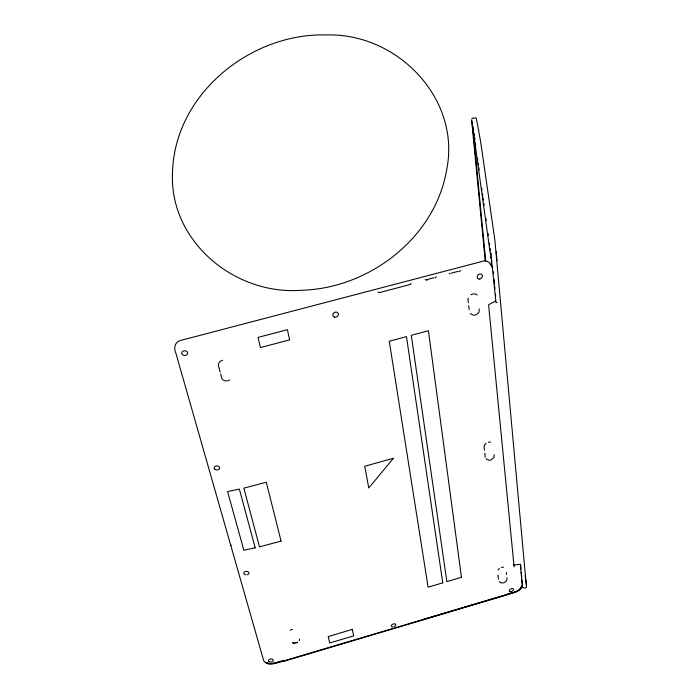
<?xml version="1.0" encoding="UTF-8"?>
<svg xmlns="http://www.w3.org/2000/svg" width="699" height="699" viewBox="0 0 699 699"><rect width="100%" height="100%" fill="white"/><g stroke="black" fill="none" stroke-linecap="round" stroke-linejoin="round"><path stroke-width="1.05" d="M436.237 276.699L435.442 278.115M411.099 283.322L410.444 284.432L379.443 292.593L377.932 292.051M521.926 586.977C519.121 593.11 511.021 592.778 505.665 595.251L284.423 661.167C278.167 661.735 268.259 667.737 263.689 660.721L175.79 352.873C173.378 348.119 174.968 341.68 180.622 340.448L484.608 260.779M459.593 271.754L460.353 270.347M295.86 643.054L297.459 642.294L294.113 643.211L292.479 642.634L294.113 643.211M422.546 619.681L505.543 594.91C510.89 592.726 520.458 591.974 521.795 585.692C520.091 592.735 510.934 592.42 505.587 595.015L284.301 660.712C278.298 661.359 271.352 665.859 265.594 662.268C271.422 665.666 278.272 661.315 284.283 660.642M426.862 279.6L434.123 277.686M451.108 273.222L458.334 271.317M497.041 302.527L496.002 302.632L490.777 252.811M427.098 280.316L425.106 279.626M513.223 564.731L515.242 565.002L520.309 564.137L522.424 587.274M495.678 300.972L488.592 304.781L514.115 567.011M486.434 260.98L489.038 262.44L492.804 268.198M470.261 313.493L473.118 315.135L475.372 315.031L477.373 313.991L478.99 312.025L479.234 308.941M449.282 273.265L450.042 273.807M486.006 458.719L488.627 460.265L490.689 460.143L494.01 457.443L494.228 454.586M499.322 581.568C501.899 584.949 508.068 581.909 506.906 577.776M220.098 371.885L218.525 365.874A5.409 4.395 -14.7 0 1 218.665 363.567M220.622 373.886L221.67 377.888A5.374 4.334 -14.9 0 0 227.053 380.885M230.888 544.94L231.019 545.569M522.328 586.977C530.218 592.018 524.399 578.256 525.377 575.155M473.284 127.987L473.59 130.136M474.036 133.36L474.341 135.51M474.638 137.668L474.944 139.817M475.39 143.042L475.696 145.191M477.496 158.105L477.793 160.254M478.247 163.479L478.544 165.637M478.85 167.786L479.147 169.936M481.707 188.223L482.004 190.373M482.459 193.606L482.756 195.755M483.053 197.904L483.359 200.054M483.804 203.287L484.11 205.436M485.91 218.341L486.216 220.491M488.016 233.405L488.313 235.554M489.37 243.086L489.667 245.235M490.121 248.46L490.418 250.618M471.703 120.001L490.244 253.388M490.873 253.842L491.03 255.074M526.295 585.369L494.813 239.582L480.667 141.976L477.461 124.151L476.071 117.825L471.956 118.306L471.982 118.9M490.611 256.358L490.812 258.202M468.391 302.615L468.068 299.626A5.251 4.115 -30.5 0 1 468.216 298.097M468.723 305.612L469.151 309.596M484.451 450.13L484.119 447.124A4.797 3.451 -27 0 1 486.058 443.402M484.774 453.135L485.211 457.146M498.029 574.919L498.492 579.183M506.356 572.446L506.583 574.578M491.563 259.827L491.72 261.478M472.646 125.689L485.744 261.365M485.263 261.129L471.685 120.857M493.398 271.745L493.59 273.868M494.088 279.172L494.577 284.502M494.778 286.634L494.971 288.766M495.469 294.087L495.67 296.219M520.58 564.766L520.982 569.065M521.279 572.28L521.777 577.654M521.978 579.829L522.38 584.172M491.187 261.863L491.589 266.205M496.22 251.666L497.015 260.657M470.908 294.777A5.251 4.115 -30.5 0 1 477.111 295.039M299.504 639.035A4.517 2.901 -16.1 0 1 299.286 640.599M290.242 630.332A4.543 2.936 -16 0 1 292.339 629.345M498.072 570.052A4.421 2.936 -25.3 0 1 499.488 568.497M501.533 567.474A4.421 2.936 -25.3 0 1 503.673 567.256M219.032 362.833A5.409 4.395 -14.7 0 1 222.658 360.256M229.674 379.985A5.374 4.334 -14.9 0 1 227.961 380.71M245.865 574.823A2.56 1.748 -1 0 1 244.213 572.21A2.56 1.748 -1 0 1 248.398 572.009A2.56 1.748 -1 0 1 247.184 574.761M392.899 626.846A2.377 1.346 -20.8 0 1 391.746 624.95A2.377 1.346 -20.8 0 1 395.459 624.102A2.377 1.346 -20.8 0 1 394.07 626.584M488.278 442.284A4.797 3.451 -27 0 1 490.602 442.126M172.609 170.416C167.847 240.299 234.235 295.633 301.618 290.26C369.317 288.355 435.215 237.774 446.687 169.647C461.078 98.594 397.259 33.124 327.141 34.95C251.754 32.425 175.772 92.862 172.609 170.416M393.476 458.212L368.749 487.963L364.721 466.294L393.476 458.212M352.279 629.406L328.224 636.544L329.71 642.958L353.659 635.88L352.279 629.406M442.755 582.844L428.103 587.177L389.273 341.234L406.469 336.612L442.755 582.844M461.454 577.313L446.862 581.629L411.292 335.319L428.408 330.714L461.454 577.313M281.077 541.105L259.512 546.854L243.855 488.12L266.293 482.249L281.077 541.105M289.631 339.854L260.43 347.595L258.01 337.399L287.394 329.692L289.631 339.854M255.196 547.841L243.846 550.192L227.559 491.546L239.381 489.117L255.196 547.841M510.593 591.791A2.342 1.337 -28.3 0 0 513.477 589.24A2.342 1.337 -28.3 0 0 509.982 589.51A2.342 1.337 -28.3 0 0 510.593 591.791M269.246 661.726A2.403 1.538 -5.8 0 0 273.213 660.686A2.403 1.538 -5.8 0 0 270.163 659.061A2.403 1.538 -5.8 0 0 269.246 661.726M479.741 279.015A2.857 2.298 -41.7 0 0 482.074 274.812A2.857 2.298 -41.7 0 0 477.539 275.694A2.857 2.298 -41.7 0 0 479.741 279.015M214.637 469.064A2.744 2.036 0.9 0 0 219.381 468.846A2.744 2.036 0.9 0 0 216.707 465.901A2.744 2.036 0.9 0 0 214.637 469.064M334.314 317.005A2.892 2.473 -25.2 0 0 338.421 314.192A2.892 2.473 -25.2 0 0 334.087 312.645A2.892 2.473 -25.2 0 0 334.314 317.005M182.317 354.41A2.953 2.35 3 0 0 187.411 354.131A2.953 2.35 3 0 0 184.457 350.758A2.953 2.35 3 0 0 182.317 354.41"/></g></svg>
